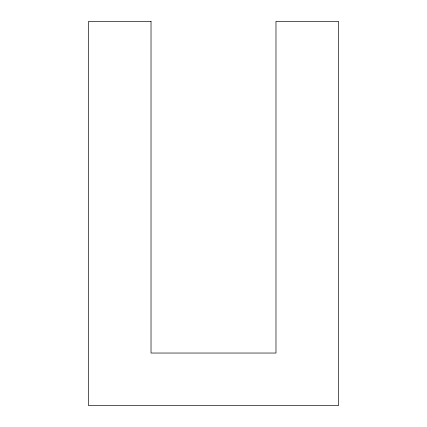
<?xml version="1.0" encoding="UTF-8"?>
<svg xmlns="http://www.w3.org/2000/svg" width="427" height="427" viewBox="0 0 427 427"><rect width="100%" height="100%" fill="white"/><g stroke="black" fill="none" stroke-linecap="round" stroke-linejoin="round"><path stroke-width="0.64" d="M151.025 21.35L88.549 21.35L88.549 405.65L338.451 405.65L338.451 21.35L275.975 21.35L275.975 353.038L151.025 353.038L151.025 21.35"/></g></svg>
